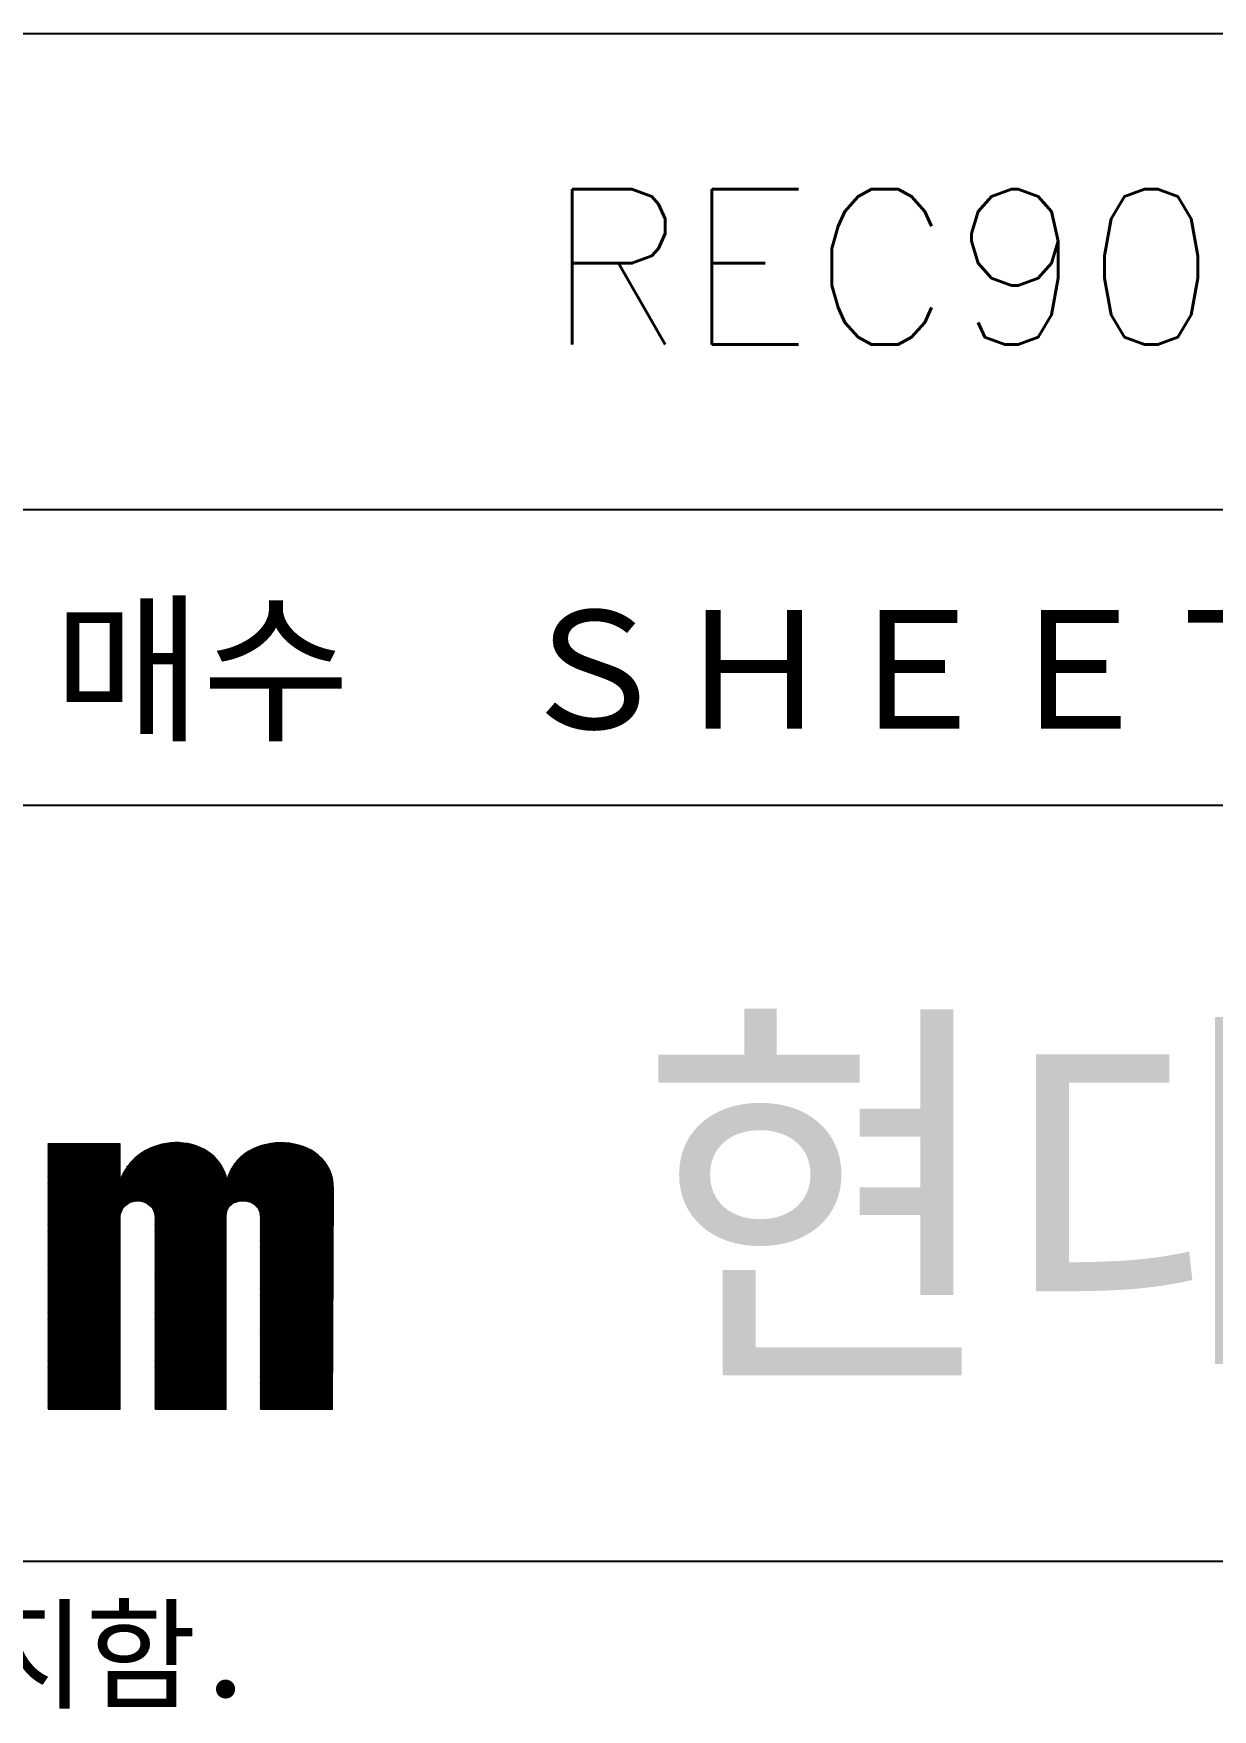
# Model space of a CAD drawing. Header units: millimetres. Extents: x 602 to 1213, y -129 to 311.
# Drawn here: x 1046.6 to 1070.51, y -119.76 to -85.77 of the extents above; entities that cross this region are included whole.
import ezdxf

# ---------------------------------------------------------------- set-up
doc = ezdxf.new("R2010")
doc.units = ezdxf.units.MM
doc.styles.add('CI', font='romand.shx', dxfattribs={"bigfont": 'whgdtxt.shx'})
doc.styles.add('ROMANS', font='txt', dxfattribs={"height": 0.2})
doc.styles.get("Standard").update_dxf_attribs({"font": 'txt.shx', "bigfont": 'whgtxt.shx'})

msp = doc.modelspace()

# ---------------------------------------------------------------- hatches: boundary and pattern name
h = msp.add_hatch()
h.set_pattern_fill('ANSI31', color=256, scale=0.1, style=0)
h.set_pattern_definition([(45, (534.608571, 63.55008), (-0.00883883476, 0.00883883476), [])])
h.paths.add_polyline_path([(1052.682, -109.198), (1052.677, -109.09), (1052.66, -108.988), (1052.635, -108.894), (1052.601, -108.804), (1052.556, -108.723), (1052.505, -108.649), (1052.447, -108.579), (1052.381, -108.518), (1052.31, -108.464), (1052.234, -108.414), (1052.151, -108.373), (1052.067, -108.338), (1051.977, -108.31), (1051.887, -108.289), (1051.792, -108.272), (1051.698, -108.264), (1051.602, -108.262), (1051.506, -108.267), (1051.411, -108.277), (1051.318, -108.295), (1051.225, -108.32), (1051.136, -108.35), (1051.05, -108.388), (1050.968, -108.431), (1050.89, -108.482), (1050.817, -108.538), (1050.751, -108.601), (1050.692, -108.672), (1050.639, -108.748), (1050.592, -108.831), (1050.556, -108.92), (1050.528, -109.016), (1050.5, -108.92), (1050.465, -108.832), (1050.424, -108.751), (1050.374, -108.675), (1050.32, -108.606), (1050.26, -108.543), (1050.196, -108.487), (1050.126, -108.437), (1050.052, -108.394), (1049.976, -108.356), (1049.897, -108.325), (1049.814, -108.3), (1049.728, -108.28), (1049.642, -108.269), (1049.554, -108.26), (1049.467, -108.26), (1049.379, -108.265), (1049.292, -108.277), (1049.204, -108.294), (1049.118, -108.317), (1049.034, -108.345), (1048.951, -108.379), (1048.872, -108.421), (1048.796, -108.465), (1048.723, -108.518), (1048.654, -108.575), (1048.591, -108.637), (1048.531, -108.707), (1048.478, -108.781), (1048.431, -108.86), (1048.389, -108.945), (1048.355, -109.036), (1048.355, -108.284), (1046.893, -108.284), (1046.893, -113.667), (1048.355, -113.667), (1048.355, -109.765), (1048.367, -109.687), (1048.393, -109.62), (1048.428, -109.565), (1048.476, -109.517), (1048.537, -109.478), (1048.596, -109.456), (1048.674, -109.441), (1048.737, -109.441), (1048.804, -109.451), (1048.859, -109.468), (1048.923, -109.504), (1048.968, -109.54), (1049.015, -109.598), (1049.047, -109.67), (1049.065, -109.75), (1049.067, -109.808), (1049.067, -113.667), (1050.508, -113.667), (1050.508, -109.7), (1050.521, -109.635), (1050.551, -109.571), (1050.592, -109.527), (1050.655, -109.48), (1050.715, -109.457), (1050.775, -109.441), (1050.824, -109.439), (1050.872, -109.436), (1050.945, -109.448), (1051.002, -109.467), (1051.054, -109.493), (1051.119, -109.541), (1051.162, -109.603), (1051.19, -109.668), (1051.199, -109.741), (1051.199, -113.667), (1052.662, -113.667)])

# ---------------------------------------------------------------- linework, layer by layer
at = {"color": 6, "linetype": 'Continuous'}
for p, q in [((1018.009, -85.767), (1133.509, -85.767)), ((1018.009, -95.417), (1133.509, -95.417)), ((993.009, -101.417), (1133.509, -101.417))]:
    msp.add_line(p, q, dxfattribs=at)
at = {"color": 154, "lineweight": 0}
for p, q in [((1046.893, -108.284), (1046.893, -113.667)), ((1048.355, -108.284), (1046.893, -108.284)), ((1046.893, -108.284), (1046.893, -108.284)), ((1048.355, -109.036), (1048.355, -108.284)), ((1048.872, -108.421), (1048.796, -108.465)), ((1048.951, -108.379), (1048.872, -108.421)), ((1049.034, -108.345), (1048.951, -108.379)), ((1049.118, -108.317), (1049.034, -108.345)), ((1049.204, -108.294), (1049.118, -108.317)), ((1049.292, -108.277), (1049.204, -108.294)), ((1049.379, -108.265), (1049.292, -108.277)), ((1049.467, -108.26), (1049.379, -108.265)), ((1049.554, -108.26), (1049.467, -108.26)), ((1049.642, -108.269), (1049.554, -108.26)), ((1049.728, -108.28), (1049.642, -108.269)), ((1049.814, -108.3), (1049.728, -108.28)), ((1049.897, -108.325), (1049.814, -108.3)), ((1049.976, -108.356), (1049.897, -108.325)), ((1050.052, -108.394), (1049.976, -108.356)), ((1050.126, -108.437), (1050.052, -108.394)), ((1051.05, -108.388), (1050.968, -108.431)), ((1051.136, -108.35), (1051.05, -108.388)), ((1051.225, -108.32), (1051.136, -108.35)), ((1051.318, -108.295), (1051.225, -108.32)), ((1051.411, -108.277), (1051.318, -108.295)), ((1051.506, -108.267), (1051.411, -108.277)), ((1051.602, -108.262), (1051.506, -108.267)), ((1051.698, -108.264), (1051.602, -108.262)), ((1051.792, -108.272), (1051.698, -108.264)), ((1051.887, -108.289), (1051.792, -108.272)), ((1051.977, -108.31), (1051.887, -108.289)), ((1052.067, -108.338), (1051.977, -108.31)), ((1052.151, -108.373), (1052.067, -108.338)), ((1052.234, -108.414), (1052.151, -108.373)), ((1052.31, -108.464), (1052.234, -108.414)), ((1048.531, -108.707), (1048.478, -108.781)), ((1048.591, -108.637), (1048.531, -108.707)), ((1048.654, -108.575), (1048.591, -108.637)), ((1048.723, -108.518), (1048.654, -108.575)), ((1048.796, -108.465), (1048.723, -108.518)), ((1050.196, -108.487), (1050.126, -108.437)), ((1050.26, -108.543), (1050.196, -108.487)), ((1050.32, -108.606), (1050.26, -108.543)), ((1050.374, -108.675), (1050.32, -108.606)), ((1050.424, -108.751), (1050.374, -108.675)), ((1050.465, -108.832), (1050.424, -108.751)), ((1050.639, -108.748), (1050.592, -108.831)), ((1050.692, -108.672), (1050.639, -108.748)), ((1050.751, -108.601), (1050.692, -108.672)), ((1050.817, -108.538), (1050.751, -108.601)), ((1050.89, -108.482), (1050.817, -108.538)), ((1050.968, -108.431), (1050.89, -108.482)), ((1052.381, -108.518), (1052.31, -108.464)), ((1052.447, -108.579), (1052.381, -108.518)), ((1052.505, -108.649), (1052.447, -108.579)), ((1052.556, -108.723), (1052.505, -108.649)), ((1052.601, -108.804), (1052.556, -108.723)), ((1048.389, -108.945), (1048.355, -109.036)), ((1048.431, -108.86), (1048.389, -108.945)), ((1048.478, -108.781), (1048.431, -108.86)), ((1050.5, -108.92), (1050.465, -108.832)), ((1050.528, -109.016), (1050.5, -108.92)), ((1050.556, -108.92), (1050.528, -109.016)), ((1050.592, -108.831), (1050.556, -108.92)), ((1052.635, -108.894), (1052.601, -108.804)), ((1052.66, -108.988), (1052.635, -108.894)), ((1052.677, -109.09), (1052.66, -108.988)), ((1052.682, -109.198), (1052.677, -109.09)), ((1048.649, -109.446), (1048.682, -109.441)), ((1048.682, -109.441), (1048.715, -109.441)), ((1048.715, -109.441), (1048.748, -109.442)), ((1048.748, -109.442), (1048.781, -109.447)), ((1050.759, -109.446), (1050.791, -109.441)), ((1050.791, -109.441), (1050.824, -109.439)), ((1050.824, -109.439), (1050.855, -109.437)), ((1050.855, -109.437), (1050.888, -109.439)), ((1050.888, -109.439), (1050.92, -109.444)), ((1050.92, -109.444), (1050.953, -109.451)), ((1052.662, -113.667), (1052.682, -109.198)), ((1048.355, -109.788), (1048.358, -109.745)), ((1048.358, -109.745), (1048.364, -109.705)), ((1048.364, -109.705), (1048.374, -109.669)), ((1048.374, -109.669), (1048.388, -109.634)), ((1048.388, -109.634), (1048.404, -109.603)), ((1048.404, -109.603), (1048.422, -109.574)), ((1048.422, -109.574), (1048.445, -109.548)), ((1048.445, -109.548), (1048.469, -109.525)), ((1048.469, -109.525), (1048.495, -109.505)), ((1048.495, -109.505), (1048.523, -109.487)), ((1048.523, -109.487), (1048.553, -109.472)), ((1048.553, -109.472), (1048.584, -109.46)), ((1048.584, -109.46), (1048.616, -109.452)), ((1048.616, -109.452), (1048.649, -109.446)), ((1048.781, -109.447), (1048.814, -109.454)), ((1048.814, -109.454), (1048.845, -109.464)), ((1048.845, -109.464), (1048.875, -109.477)), ((1048.875, -109.477), (1048.905, -109.493)), ((1048.905, -109.493), (1048.933, -109.512)), ((1048.933, -109.512), (1048.959, -109.533)), ((1048.959, -109.533), (1048.983, -109.558)), ((1048.983, -109.558), (1049.004, -109.584)), ((1049.004, -109.584), (1049.022, -109.614)), ((1049.022, -109.614), (1049.037, -109.647)), ((1049.037, -109.647), (1049.05, -109.684)), ((1049.05, -109.684), (1049.059, -109.722)), ((1049.059, -109.722), (1049.065, -109.763)), ((1049.065, -109.763), (1049.067, -109.808)), ((1050.508, -109.727), (1050.51, -109.692)), ((1050.508, -113.667), (1050.508, -109.727)), ((1050.51, -109.692), (1050.516, -109.659)), ((1050.516, -109.659), (1050.525, -109.627)), ((1050.525, -109.627), (1050.538, -109.599)), ((1050.538, -109.599), (1050.553, -109.573)), ((1050.553, -109.573), (1050.573, -109.548)), ((1050.573, -109.548), (1050.592, -109.527)), ((1050.592, -109.527), (1050.617, -109.508)), ((1050.617, -109.508), (1050.642, -109.49)), ((1050.642, -109.49), (1050.668, -109.475)), ((1050.668, -109.475), (1050.698, -109.464)), ((1050.698, -109.464), (1050.728, -109.454)), ((1050.728, -109.454), (1050.759, -109.446)), ((1050.953, -109.451), (1050.982, -109.46)), ((1050.982, -109.46), (1051.012, -109.472)), ((1051.012, -109.472), (1051.042, -109.487)), ((1051.042, -109.487), (1051.068, -109.503)), ((1051.068, -109.503), (1051.093, -109.522)), ((1051.093, -109.522), (1051.116, -109.545)), ((1051.116, -109.545), (1051.138, -109.568)), ((1051.138, -109.568), (1051.156, -109.594)), ((1051.156, -109.594), (1051.171, -109.624)), ((1051.171, -109.624), (1051.184, -109.655)), ((1051.184, -109.655), (1051.192, -109.69)), ((1051.192, -109.69), (1051.197, -109.728)), ((1051.197, -109.728), (1051.199, -109.768)), ((1051.199, -109.768), (1051.199, -113.667)), ((1048.355, -113.667), (1048.355, -109.788)), ((1049.067, -109.808), (1049.067, -113.667)), ((1046.893, -113.667), (1048.355, -113.667)), ((1049.067, -113.667), (1050.508, -113.667)), ((1051.199, -113.667), (1052.662, -113.667))]:
    msp.add_line(p, q, dxfattribs=at)
at = {"color": 5, "linetype": 'Continuous'}
msp.add_line((615.109, -116.75), (1148.509, -116.75), dxfattribs=at)

# ---------------------------------------------------------------- texts
at = {"color": 7, "linetype": 'Continuous'}
msp.add_text('REC90008CT0', height=3.15, dxfattribs=at).set_placement((1056.98, -92.075))
at = {"style": 'CI'}
msp.add_text('현대로템주식회사', height=7, dxfattribs=at).set_placement((1058.862, -113.164))
at = {"color": 4, "insert": (1059.833, -98.794), "char_height": 2.4, "attachment_point": 5, "style": 'ROMANS'}
msp.add_mtext('{\\fﾱﾼﾸﾲￃﾼ|b0|i0|c129|p49;매수\u3000ＳＨＥＥＴ }', dxfattribs=at)
at = {"color": 6, "insert": (978.509, -118.75), "char_height": 1.8, "attachment_point": 4, "style": 'ROMANS'}
msp.add_mtext('{\\fﾱﾼﾸﾲￃﾼ|b0|i0|c129|p49;본\u3000도면은\u3000당사\u3000재산으로서\u3000허가없이\u3000무단복사／배포\u3000금지함． }', dxfattribs=at)

doc.saveas('drawing.dxf')
